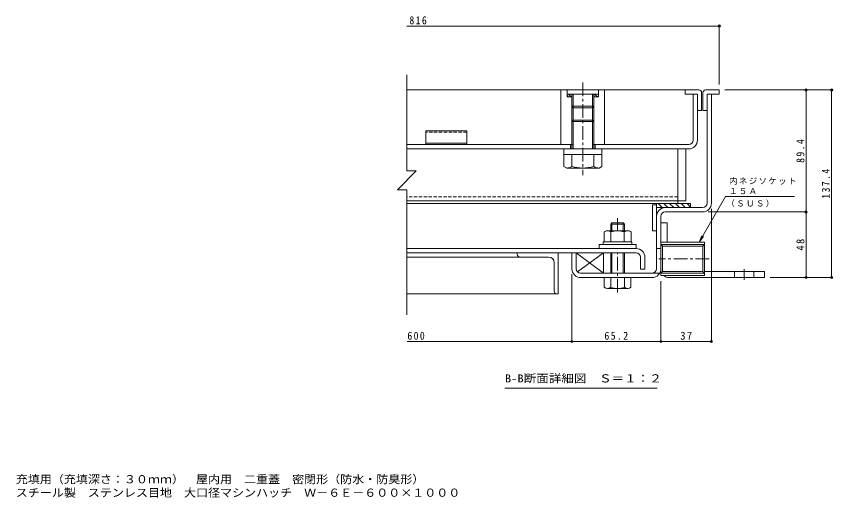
# Model space of a CAD drawing. Units: millimetres at full size. Extents: x -524 to 522, y -392 to 344.
# Drawn here: x -100 to 498, y -392 to -40 of the extents above; entities that cross this region are included whole.
import ezdxf
from ezdxf.enums import TextEntityAlignment as Align

# ---------------------------------------------------------------- set-up
doc = ezdxf.new("R2010")
doc.units = ezdxf.units.MM
doc.header["$LTSCALE"] = 2
doc.header["$PDMODE"] = 32
doc.header["$PDSIZE"] = 1.6
doc.linetypes.add('CHAIN1', pattern=[8, 5, -1, 1, -1])
doc.linetypes.add('DASHED1', pattern=[1.8, 1.2, -0.6])
for name, color, linetype, lineweight in [('D-1', 2, 'Continuous', 9), ('D-2', 3, 'Continuous', 9), ('D-3', 4, 'Continuous', 9), ('D-5', 7, 'Continuous', 9), ('D-6', 6, 'Continuous', 9), ('D-7', 5, 'Continuous', 5), ('D-8', 5, 'Continuous', 5), ('D-9', 134, 'Continuous', 5), ('D-A', 3, 'Continuous', 9), ('D-B', 6, 'Continuous', 9), ('D-C', 2, 'Continuous', 9), ('D-D', 2, 'Continuous', 9), ('D-E', 3, 'Continuous', 9), ('D-F', 7, 'Continuous', 9), ('F-5_F-5ﾚｲﾔ', 7, 'Continuous', 9)]:
    doc.layers.add(name, color=color, linetype=linetype, lineweight=lineweight)
doc.styles.add('ＭＳ ゴシック', font='')
doc.styles.get('ＭＳ ゴシック').set_extended_font_data('MS Gothic')

msp = doc.modelspace()

# ---------------------------------------------------------------- linework, layer by layer
at = {"layer": 'D-1'}
for p, q in [((406.288, -176.777), (406.288, -96.777)), ((406.288, -96.777), (409.488, -96.777)), ((409.488, -176.777), (409.488, -96.777)), ((403.088, -179.977), (375.687, -179.977)), ((375.687, -183.177), (403.088, -183.177)), ((369.287, -224.778), (369.287, -186.377)), ((372.487, -186.377), (372.487, -224.778)), ((404.488, -205.201), (372.488, -205.201)), ((372.488, -205.201), (372.488, -229.801)), ((403.326, -208.185), (373.65, -208.185)), ((373.65, -226.816), (373.65, -208.185)), ((404.488, -207.023), (403.326, -208.185)), ((403.326, -208.185), (403.326, -226.816)), ((404.488, -205.201), (404.488, -229.801)), ((310.488, -224.778), (310.488, -213.178)), ((372.488, -209.978), (369.287, -209.978)), ((372.488, -227.978), (373.65, -226.816)), ((403.326, -226.816), (373.65, -226.816)), ((404.488, -227.978), (403.326, -226.816)), ((371.63, -227.978), (313.688, -227.978)), ((313.688, -231.178), (335.788, -231.178)), ((345.788, -231.178), (366.087, -231.178)), ((404.488, -227.978), (372.488, -227.978)), ((404.488, -229.801), (372.488, -229.801))]:
    msp.add_line(p, q, dxfattribs=at)
for points in [[(404.488, -207.023), (372.488, -207.023), (373.65, -208.185)], [(307.288, -224.778), (307.288, -213.178), (310.488, -213.178)]]:
    msp.add_lwpolyline(points, dxfattribs=at)
for centre, radius, start, end in [((403.088, -176.777), 3.2, 270, 0), ((403.088, -176.777), 6.4, 270, 0), ((375.687, -186.377), 6.4, 90, 180), ((375.687, -186.377), 3.2, 90, 180), ((313.688, -224.778), 6.4, 180, 270), ((313.688, -224.778), 3.2, 180, 270), ((366.087, -224.778), 6.4, 270, 0), ((366.087, -224.778), 3.2, 270, 0)]:
    msp.add_arc(centre, radius, start, end, dxfattribs=at)
at = {"layer": 'D-2'}
for p, q in [((399.288, -96.777), (396.088, -96.777)), ((396.088, -130.577), (396.088, -96.777)), ((399.288, -96.777), (399.288, -130.577)), ((307.288, -133.777), (186.436, -133.777)), ((186.436, -136.977), (392.888, -136.977)), ((306.288, -133.777), (306.288, -136.977)), ((392.888, -133.777), (323.288, -133.777)), ((324.288, -133.777), (324.288, -136.977))]:
    msp.add_line(p, q, dxfattribs=at)
for radius in [3.2, 6.4]:
    msp.add_arc((392.888, -130.577), radius, 270, 0, dxfattribs=at)
at = {"layer": 'D-3'}
for p, q in [((390.288, -93.777), (186.436, -93.777)), ((405.288, -93.777), (415.288, -93.777)), ((415.288, -93.777), (415.288, -96.777)), ((390.288, -96.777), (399.288, -96.777)), ((399.288, -96.777), (399.288, -108.777)), ((402.288, -95.777), (402.288, -108.777)), ((403.288, -95.777), (403.288, -108.777)), ((415.288, -96.777), (406.288, -96.777)), ((406.288, -96.777), (406.288, -108.777)), ((399.288, -108.777), (402.288, -108.777)), ((406.288, -108.777), (403.288, -108.777)), ((200.288, -123.777), (200.288, -133.777)), ((230.288, -123.777), (200.288, -123.777)), ((230.288, -132.777), (200.288, -132.777))]:
    msp.add_line(p, q, dxfattribs=at)
at = {"layer": 'D-3', "linetype": 'DASHED1'}
msp.add_line((230.288, -124.643), (200.288, -124.643), dxfattribs=at)
at = {"layer": 'D-3'}
for points in [[(400.288, -93.777), (390.288, -93.777), (390.288, -96.777)], [(230.288, -123.777), (230.288, -133.777), (200.288, -133.777)]]:
    msp.add_lwpolyline(points, dxfattribs=at)
for centre, start, end in [((400.288, -95.777), 0, 90), ((405.288, -95.777), 90, 180)]:
    msp.add_arc(centre, 2, start, end, dxfattribs=at)
at = {"layer": 'D-5'}
for p, q in [((400.566, -205.201), (419.868, -171.769)), ((419.868, -171.769), (470.416, -171.769)), ((400.566, -205.201), (402.48, -200.581)), ((400.566, -205.201), (403.61, -201.234)), ((369.722, -312.315), (258.222, -312.315))]:
    msp.add_line(p, q, dxfattribs=at)
at = {"layer": 'D-6'}
for p, q in [((366.287, -177.977), (369.287, -177.977)), ((366.287, -177.977), (366.287, -196.977)), ((369.287, -176.977), (369.287, -196.977)), ((373.426, -179.977), (370.426, -176.977)), ((377.669, -179.977), (374.669, -176.977)), ((381.911, -179.977), (378.911, -176.977)), ((386.154, -179.977), (383.154, -176.977)), ((390.397, -179.977), (387.397, -176.977)), ((394.287, -179.625), (391.639, -176.977)), ((394.287, -179.977), (369.287, -179.977)), ((366.287, -196.977), (369.287, -196.977)), ((310.488, -213.178), (310.488, -224.778)), ((311.392, -227.006), (330.488, -213.178)), ((313.688, -227.978), (330.488, -227.978))]:
    msp.add_line(p, q, dxfattribs=at)
msp.add_lwpolyline([(394.287, -179.977), (394.287, -176.977), (369.287, -176.977)], dxfattribs=at)
msp.add_lwpolyline([(330.488, -227.978), (330.488, -213.178), (310.488, -213.178)], close=True, dxfattribs=at)
at = {"layer": 'D-7'}
for p, q in [((336.6, -191.178), (335.788, -191.99)), ((344.976, -191.178), (336.6, -191.178)), ((336.6, -196.678), (336.6, -191.178)), ((344.976, -191.178), (345.788, -191.99)), ((344.976, -196.678), (344.976, -191.178)), ((345.788, -191.99), (335.788, -191.99)), ((335.788, -196.678), (335.788, -191.99)), ((345.788, -191.99), (345.788, -196.678)), ((345.788, -191.99), (345.788, -196.678)), ((335.788, -227.978), (335.788, -213.178)), ((336.6, -227.978), (336.6, -213.178)), ((344.976, -227.978), (344.976, -213.178)), ((345.788, -213.178), (345.788, -227.978)), ((330.988, -238.283), (330.988, -231.178)), ((350.588, -231.178), (330.988, -231.178)), ((335.788, -238.283), (335.788, -231.178)), ((345.788, -231.178), (345.788, -238.283)), ((350.588, -238.283), (350.588, -231.178)), ((348.188, -239.178), (333.388, -239.178))]:
    msp.add_line(p, q, dxfattribs=at)
at = {"layer": 'D-7', "linetype": 'CHAIN1'}
for p, q in [((340.788, -196.678), (340.788, -187.645)), ((340.788, -242.055), (340.788, -213.178))]:
    msp.add_line(p, q, dxfattribs=at)
at = {"layer": 'D-7', "color": 2, "lineweight": 9}
for p, q in [((330.973, -197.737), (332.288, -196.978)), ((349.288, -196.978), (332.288, -196.978)), ((330.973, -197.737), (330.973, -204.978)), ((335.881, -197.737), (335.881, -204.978)), ((345.696, -197.737), (345.696, -204.978))]:
    msp.add_line(p, q, dxfattribs=at)
at = {"layer": 'D-7', "color": 134}
for p, q in [((327.288, -206.978), (327.288, -209.978)), ((327.288, -206.978), (354.288, -206.978)), ((354.288, -206.978), (354.288, -209.978)), ((327.288, -209.978), (354.288, -209.978))]:
    msp.add_line(p, q, dxfattribs=at)
at = {"layer": 'D-7', "color": 6, "lineweight": 9}
for p, q in [((330.288, -204.978), (330.288, -206.978)), ((330.288, -206.978), (351.288, -206.978))]:
    msp.add_line(p, q, dxfattribs=at)
at = {"layer": 'D-7', "color": 2, "lineweight": 9}
msp.add_lwpolyline([(349.288, -196.978), (350.603, -197.737), (350.603, -204.978), (330.973, -204.978)], dxfattribs=at)
at = {"layer": 'D-7', "color": 6, "lineweight": 9}
msp.add_lwpolyline([(330.288, -204.978), (351.288, -204.978), (351.288, -206.978)], dxfattribs=at)
at = {"layer": 'D-7', "color": 2, "lineweight": 9}
for centre, radius, start, end in [((333.87, -202.754), 5.793, 94.38438, 120), ((333.274, -201.817), 4.842, 57.42749, 88.18784), ((340.788, -213.218), 16.241, 72.41188, 107.5881), ((348.302, -201.817), 4.842, 91.81215, 122.57249), ((347.706, -202.754), 5.793, 59.99998, 85.6156)]:
    msp.add_arc(centre, radius, start, end, dxfattribs=at)
at = {"layer": 'D-7'}
for centre, radius, start, end in [((333.388, -235.512), 3.666, 229.1022, 310.89809), ((340.788, -224.762), 14.416, 249.70546, 290.29454), ((348.188, -235.512), 3.666, 229.10191, 310.8978)]:
    msp.add_arc(centre, radius, start, end, dxfattribs=at)
at = {"layer": 'D-8'}
for p, q in [((384.788, -136.977), (390.788, -136.977)), ((384.788, -136.977), (384.788, -174.977)), ((390.788, -136.977), (390.788, -174.977)), ((384.788, -174.977), (390.788, -174.977))]:
    msp.add_line(p, q, dxfattribs=at)
at = {"layer": 'D-9'}
for p, q in [((384.788, -136.977), (186.436, -136.977)), ((384.788, -176.977), (384.788, -136.977)), ((301.388, -140.977), (301.388, -149.851)), ((307.288, -149.88), (307.288, -140.977)), ((323.288, -149.88), (323.288, -140.977)), ((329.188, -140.977), (329.188, -149.88)), ((303.297, -150.953), (301.388, -149.851)), ((327.288, -150.977), (303.338, -150.977)), ((327.288, -150.977), (329.188, -149.88)), ((384.788, -176.977), (186.436, -176.977))]:
    msp.add_line(p, q, dxfattribs=at)
at = {"layer": 'D-9', "linetype": 'DASHED1'}
msp.add_line((384.788, -171.977), (186.436, -171.977), dxfattribs=at)
at = {"layer": 'D-9'}
for centre, radius, start, end in [((303.546, -144.075), 6.906, 267.86055, 302.81094), ((315.288, -121.257), 29.72, 254.38446, 285.61554), ((327.03, -144.075), 6.906, 237.18906, 272.13945)]:
    msp.add_arc(centre, radius, start, end, dxfattribs=at)
at = {"layer": 'D-A'}
for p, q in [((354.388, -209.978), (186.578, -209.978)), ((186.578, -213.178), (354.388, -213.178)), ((357.588, -216.378), (357.588, -224.978)), ((360.788, -216.378), (360.788, -224.978)), ((357.588, -224.978), (360.788, -224.978))]:
    msp.add_line(p, q, dxfattribs=at)
for radius in [6.4, 3.2]:
    msp.add_arc((354.388, -216.378), radius, 0, 90, dxfattribs=at)
at = {"layer": 'D-B'}
for p, q in [((267.288, -213.178), (186.578, -213.178)), ((267.288, -213.178), (297.288, -213.178)), ((267.288, -214.178), (267.288, -213.178)), ((297.288, -213.178), (297.288, -243.178)), ((269.288, -216.178), (186.578, -216.178)), ((269.288, -216.178), (290.288, -216.178)), ((294.288, -241.178), (294.288, -220.178)), ((296.288, -243.178), (186.578, -243.178)), ((296.288, -243.178), (297.288, -243.178))]:
    msp.add_line(p, q, dxfattribs=at)
for centre, radius, start, end in [((269.288, -214.178), 2, 180, 270), ((290.288, -220.178), 4, 0, 90), ((296.288, -241.178), 2, 180, 270)]:
    msp.add_arc(centre, radius, start, end, dxfattribs=at)
at = {"layer": 'D-C', "linetype": 'CHAIN1'}
msp.add_line((315.288, -88.242), (315.288, -156.103), dxfattribs=at)
at = {"layer": 'D-C'}
for p, q in [((299.288, -93.777), (303.288, -93.777)), ((299.288, -133.777), (299.288, -93.777)), ((303.788, -94.277), (303.288, -93.777)), ((303.788, -98.777), (303.788, -93.777)), ((326.788, -93.777), (303.788, -93.777)), ((327.288, -93.777), (326.788, -94.277)), ((326.788, -98.777), (326.788, -93.777)), ((331.288, -93.777), (327.288, -93.777)), ((331.288, -133.777), (331.288, -93.777)), ((326.788, -96.777), (303.788, -96.777)), ((304.768, -98.777), (303.788, -97.797)), ((307.288, -98.777), (303.788, -98.777)), ((306.889, -98.777), (304.889, -96.777)), ((307.288, -97.054), (307.01, -96.777)), ((307.288, -136.977), (307.288, -96.777)), ((308.288, -136.977), (308.288, -96.777)), ((322.288, -136.977), (322.288, -96.777)), ((323.288, -102.021), (323.288, -96.777)), ((323.86, -98.777), (323.288, -98.205)), ((326.788, -98.777), (323.288, -98.777)), ((325.981, -98.777), (323.981, -96.777)), ((326.788, -97.462), (326.102, -96.777)), ((323.288, -105.777), (307.288, -105.777)), ((323.288, -105.722), (322.288, -106.777)), ((323.288, -136.977), (323.288, -102.021)), ((308.288, -115.977), (307.288, -116.977)), ((323.288, -116.977), (307.288, -116.977)), ((322.288, -115.977), (308.288, -115.977)), ((323.288, -116.977), (322.288, -115.977)), ((299.288, -133.777), (308.288, -133.777)), ((331.288, -133.777), (322.288, -133.777))]:
    msp.add_line(p, q, dxfattribs=at)
at = {"layer": 'D-C', "color": 134, "lineweight": 5}
for p, q in [((301.288, -136.977), (329.288, -136.977)), ((329.288, -136.977), (329.288, -140.977))]:
    msp.add_line(p, q, dxfattribs=at)
at = {"layer": 'D-C'}
msp.add_lwpolyline([(322.288, -106.777), (308.288, -106.777), (307.288, -105.777)], dxfattribs=at)
at = {"layer": 'D-C', "color": 134, "lineweight": 5}
msp.add_lwpolyline([(301.288, -136.977), (301.288, -140.977), (329.288, -140.977)], dxfattribs=at)
at = {"layer": 'D-D'}
msp.add_line((384.788, -174.977), (186.436, -174.977), dxfattribs=at)
msp.add_lwpolyline([(384.788, -174.977), (384.788, -136.977), (186.436, -136.977)], dxfattribs=at)
at = {"layer": 'D-E'}
for p, q in [((372.487, -191.177), (372.487, -224.778)), ((372.487, -191.177), (376.987, -191.177)), ((376.987, -205.201), (376.987, -191.177)), ((404.488, -226.678), (448.488, -226.678)), ((426.488, -231.178), (426.488, -226.678)), ((440.488, -231.178), (440.488, -226.678)), ((448.488, -226.678), (448.488, -231.178)), ((448.488, -231.178), (378.488, -231.178))]:
    msp.add_line(p, q, dxfattribs=at)
at = {"layer": 'D-E', "linetype": 'CHAIN1'}
msp.add_line((433.488, -232.924), (433.488, -225.035), dxfattribs=at)
at = {"layer": 'D-E'}
msp.add_arc((378.488, -225.178), 6, 230.3984, 270, dxfattribs=at)
at = {"layer": 'D-F'}
for p, q in [((415.288, -46.957), (186.436, -46.957)), ((415.288, -46.357), (415.288, -89.777)), ((186.436, -82.625), (186.436, -153.13)), ((498.123, -93.777), (419.288, -93.777)), ((478.855, -93.777), (478.855, -183.177)), ((497.523, -93.777), (497.523, -231.178)), ((193.318, -153.13), (179.555, -166.893)), ((186.436, -153.13), (193.318, -153.13)), ((186.436, -166.893), (179.555, -166.893)), ((186.436, -166.893), (186.436, -258.485)), ((479.455, -183.177), (407.088, -183.177)), ((409.488, -278.646), (409.488, -180.777)), ((478.855, -183.177), (478.855, -231.178)), ((307.288, -278.646), (307.288, -228.778)), ((498.123, -231.178), (452.488, -231.178)), ((372.488, -278.646), (372.488, -233.801)), ((307.288, -278.046), (186.578, -278.046)), ((372.488, -278.046), (307.288, -278.046)), ((409.488, -278.046), (372.488, -278.046))]:
    msp.add_line(p, q, dxfattribs=at)
at = {"layer": 'D-F', "linetype": 'CHAIN1'}
msp.add_line((407.889, -217.501), (371.015, -217.501), dxfattribs=at)
at = {"layer": 'D-F'}
for p in [(415.288, -46.957), (478.855, -93.777), (497.523, -93.777), (478.855, -183.177), (478.855, -231.178), (497.523, -231.178), (307.288, -278.046), (372.488, -278.046), (409.488, -278.046)]:
    msp.add_point(p, dxfattribs=at)

# ---------------------------------------------------------------- texts
at = {"layer": 'D-5', "color": 2, "style": 'ＭＳ ゴシック', "width": 1.15}
msp.add_text('B-B断面詳細図\u3000Ｓ＝１：２', height=5.865, dxfattribs=at).set_placement((258.222, -309.815), align=Align.BOTTOM_LEFT)
at = {"layer": 'D-5', "char_height": 4.399, "attachment_point": 7, "style": 'ＭＳ ゴシック'}
for s, insert in [('\\T1.17;内ネジソケット', (422.416, -163.201)), ('\\T1.17;１５Ａ', (422.416, -170.168)), ('\\T1.17;（ＳＵＳ）', (420.483, -179.738))]:
    msp.add_mtext(s, dxfattribs=dict(at, insert=insert))
at = {"layer": 'D-F', "color": 2, "char_height": 5.865, "attachment_point": 7, "style": 'ＭＳ ゴシック'}
for s, insert in [('\\T1.27;\\W0.9;816', (188.288, -45.757)), ('\\T1.27;\\W0.9;600', (186.803, -276.846)), ('\\T1.28;\\W0.9;65.2', (331.138, -276.846)), ('\\T1.27;\\W0.95;37', (386.738, -276.846))]:
    msp.add_mtext(s, dxfattribs=dict(at, insert=insert))
at = {"layer": 'D-F', "color": 2, "char_height": 5.865, "attachment_point": 7, "rotation": 90, "style": 'ＭＳ ゴシック'}
for s, insert in [('\\T1.28;\\W0.9;89.4', (477.655, -147.227)), ('\\T1.28;\\W0.9;137.4', (496.323, -173.477)), ('\\T1.27;\\W0.95;48', (477.655, -211.427))]:
    msp.add_mtext(s, dxfattribs=dict(at, insert=insert))
at = {"layer": 'F-5_F-5ﾚｲﾔ', "color": 2, "style": 'ＭＳ ゴシック', "width": 1.1}
for s, p in [('充填用（充填深さ：３０ｍｍ）\u3000屋内用\u3000二重蓋\u3000密閉形（防水・防臭形）', (-100.021, -383.701)), ('スチール製\u3000ステンレス目地\u3000大口径マシンハッチ\u3000Ｗ－６Ｅ－６００×１０００', (-100.021, -393.542))]:
    msp.add_text(s, height=5.865, dxfattribs=at).set_placement(p, align=Align.BOTTOM_LEFT)

doc.saveas('drawing.dxf')
